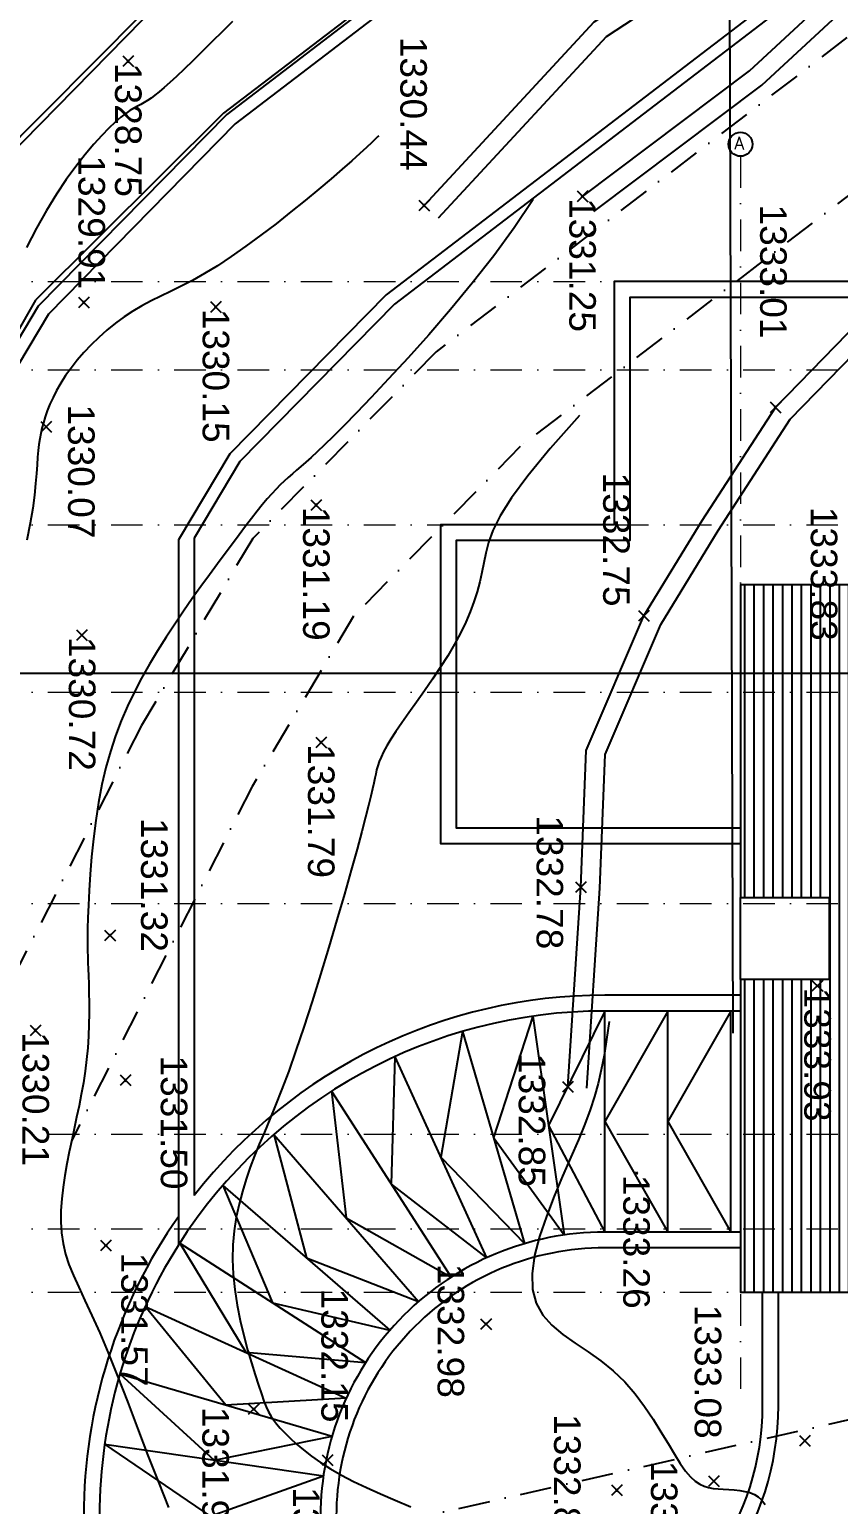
# Model space of a CAD drawing. Header units: centimetres. Extents: x 96271 to 179142, y 9855 to 112216.
# Drawn here: x 137751 to 139032, y 30839 to 33174 of the extents above; entities that cross this region are included whole.
import ezdxf
from ezdxf.enums import TextEntityAlignment as Align

# ---------------------------------------------------------------- set-up
doc = ezdxf.new("R2010")
doc.units = ezdxf.units.CM
doc.header["$LTSCALE"] = 100
doc.header["$MEASUREMENT"] = 0
for name, pattern in [('DASHDOT', [1, 0.5, -0.25, 0, -0.25]), ('DASHDOT2', [12.7, 6.35, -3.175, 0, -3.175]), ('HIDDEN', [0.375, 0.25, -0.125])]:
    doc.linetypes.add(name, pattern=pattern)
doc.layers.get('0').update_dxf_attribs({"linetype": 'CONTINUOUS'})
for name, color, linetype in [('A-Otln-Lot Limit', 4, 'CONTINUOUS'), ('A-Patt', 8, 'CONTINUOUS'), ('A-Setback', 3, 'DASHDOT'), ('A-Wall-Prht', 2, 'CONTINUOUS'), ('C-TOPO-MAJR', 235, 'CONTINUOUS'), ('C-TOPO-MINR', 145, 'CONTINUOUS'), ("coupe aa'", 6, 'CONTINUOUS'), ('HACTH', 8, 'CONTINUOUS'), ('jal er', 5, 'CONTINUOUS'), ('NEW-LIM', 5, 'CONTINUOUS'), ('S-AXIS-ANOT', 1, 'DASHDOT'), ('V-NODE', 1, 'CONTINUOUS'), ('V-NODE-TEXT', 11, 'CONTINUOUS')]:
    doc.layers.add(name, color=color, linetype=linetype)
for name, color, linetype, lineweight in [('A-Sect-Iden', 191, 'CONTINUOUS', 25), ('cadre', 7, 'CONTINUOUS', 0), ('S-AXIS-GRID', 1, 'DASHDOT2', 9)]:
    doc.layers.add(name, color=color, linetype=linetype, lineweight=lineweight)
doc.styles.add('I', font='ITALICC.SHX')
doc.styles.add('ROMAND', font='romand.shx', dxfattribs={"height": 10})
doc.styles.get("Standard").update_dxf_attribs({"font": 'arial.ttf'})

# ---------------------------------------------------------------- blocks, each defined once
blk = doc.blocks.new('A$C5EE75B5F')
at = {"layer": 'C-TOPO-MAJR', "linetype": 'Continuous', "lineweight": -3}
blk.add_lwpolyline([(66.911, 23.856), (66.925, 23.841), (66.961, 23.804), (67.019, 23.744), (67.096, 23.662), (67.193, 23.557), (67.308, 23.428), (67.441, 23.277), (67.591, 23.103), (67.757, 22.907), (67.934, 22.692), (68.118, 22.465), (68.304, 22.229), (68.487, 21.989), (68.662, 21.751), (68.824, 21.52), (68.97, 21.3), (69.094, 21.095), (69.201, 20.904), (69.293, 20.727), (69.375, 20.56), (69.452, 20.402), (69.527, 20.251), (69.604, 20.105), (69.687, 19.963), (69.779, 19.823), (69.881, 19.685), (69.99, 19.551), (70.104, 19.423), (70.223, 19.3), (70.344, 19.185), (70.467, 19.079), (70.589, 18.983), (70.709, 18.897), (70.827, 18.821), (70.943, 18.755), (71.054, 18.698), (71.162, 18.649), (71.265, 18.607), (71.363, 18.573), (71.455, 18.544), (71.542, 18.521), (71.626, 18.502), (71.711, 18.487), (71.8, 18.475), (71.896, 18.464), (72.002, 18.454), (72.123, 18.445), (72.261, 18.434), (72.419, 18.421), (72.601, 18.403), (72.81, 18.376), (73.047, 18.337), (73.316, 18.283)], dxfattribs=at)
at = {"layer": 'C-TOPO-MINR', "linetype": 'Continuous', "lineweight": -3}
for points in [[(80.935, 27.505), (81.222, 27.463), (81.474, 27.423), (81.703, 27.38), (81.916, 27.331), (82.124, 27.273), (82.336, 27.204), (82.561, 27.12), (82.809, 27.019), (83.086, 26.898), (83.387, 26.767), (83.702, 26.634), (84.022, 26.51), (84.339, 26.403), (84.644, 26.324), (84.928, 26.283), (85.182, 26.288), (85.399, 26.347), (85.585, 26.454), (85.747, 26.598), (85.893, 26.772), (86.03, 26.965), (86.167, 27.169), (86.309, 27.374), (86.466, 27.57), (86.642, 27.751), (86.833, 27.916), (87.033, 28.065), (87.235, 28.201), (87.432, 28.324), (87.619, 28.436), (87.789, 28.537), (87.936, 28.63), (88.054, 28.714), (88.145, 28.793), (88.214, 28.867), (88.263, 28.938), (88.296, 29.008), (88.317, 29.079), (88.329, 29.152), (88.336, 29.23), (88.341, 29.312), (88.346, 29.398), (88.352, 29.485), (88.362, 29.572), (88.376, 29.655), (88.396, 29.733), (88.424, 29.804), (88.462, 29.865), (88.513, 29.918), (88.585, 29.977)], [(71.343, 27.032), (71.865, 26.568), (72.294, 26.216), (72.644, 25.959), (72.929, 25.78), (73.161, 25.664), (73.353, 25.592), (73.52, 25.55), (73.673, 25.521), (73.825, 25.49), (73.977, 25.454), (74.132, 25.412), (74.289, 25.362), (74.45, 25.303), (74.616, 25.233), (74.786, 25.151), (74.963, 25.057), (75.145, 24.949), (75.332, 24.83), (75.518, 24.705), (75.702, 24.578), (75.88, 24.452), (76.049, 24.332), (76.205, 24.222), (76.345, 24.126), (76.468, 24.046), (76.574, 23.982), (76.667, 23.932), (76.749, 23.892), (76.822, 23.863), (76.89, 23.84), (76.954, 23.822), (77.019, 23.807), (77.086, 23.793), (77.162, 23.776), (77.254, 23.756), (77.37, 23.729), (77.516, 23.694), (77.699, 23.648), (77.927, 23.588), (78.206, 23.512), (78.54, 23.419), (78.919, 23.311), (79.329, 23.192), (79.759, 23.065), (80.194, 22.933), (80.62, 22.8), (81.026, 22.67), (81.397, 22.545), (81.724, 22.429), (82.009, 22.322), (82.261, 22.222), (82.485, 22.13), (82.689, 22.044), (82.878, 21.964), (83.061, 21.89), (83.244, 21.82), (83.432, 21.755), (83.627, 21.696), (83.828, 21.644), (84.036, 21.6), (84.252, 21.568), (84.474, 21.547), (84.703, 21.54), (84.939, 21.549), (85.182, 21.574), (85.427, 21.612), (85.671, 21.661), (85.908, 21.718), (86.133, 21.778), (86.343, 21.84), (86.533, 21.899), (86.697, 21.952), (86.834, 21.997), (86.946, 22.037), (87.038, 22.073), (87.116, 22.108), (87.183, 22.145), (87.246, 22.187), (87.308, 22.236), (87.375, 22.295), (87.451, 22.367), (87.535, 22.452), (87.625, 22.55), (87.721, 22.663), (87.82, 22.79), (87.921, 22.933), (88.022, 23.091), (88.122, 23.266), (88.22, 23.457), (88.317, 23.664), (88.415, 23.885), (88.516, 24.118), (88.623, 24.363)], [(67.923, 26.3), (68.369, 26.001), (68.812, 25.676), (69.247, 25.336), (69.665, 24.991), (70.062, 24.648), (70.43, 24.319), (70.763, 24.012), (71.055, 23.737), (71.301, 23.502), (71.505, 23.303), (71.672, 23.136), (71.808, 22.997), (71.918, 22.881), (72.007, 22.783), (72.082, 22.699), (72.146, 22.624), (72.206, 22.554), (72.264, 22.487), (72.321, 22.422), (72.379, 22.358), (72.44, 22.294), (72.507, 22.229), (72.58, 22.16), (72.662, 22.088), (72.755, 22.01), (72.857, 21.928), (72.971, 21.839), (73.094, 21.745), (73.228, 21.644), (73.372, 21.537), (73.527, 21.423), (73.691, 21.302), (73.866, 21.174), (74.05, 21.04), (74.241, 20.903), (74.44, 20.764), (74.644, 20.624), (74.853, 20.487), (75.066, 20.352), (75.281, 20.223), (75.498, 20.1), (75.719, 19.985), (75.943, 19.878), (76.174, 19.778), (76.412, 19.688), (76.659, 19.606), (76.916, 19.533), (77.186, 19.47), (77.467, 19.417), (77.756, 19.373), (78.046, 19.337), (78.33, 19.309), (78.604, 19.287), (78.86, 19.27), (79.092, 19.258), (79.294, 19.25), (79.462, 19.245), (79.602, 19.243), (79.719, 19.242), (79.82, 19.243), (79.914, 19.246), (80.005, 19.25), (80.103, 19.254), (80.212, 19.259), (80.339, 19.263), (80.482, 19.267), (80.639, 19.269), (80.808, 19.269), (80.985, 19.266), (81.167, 19.258), (81.353, 19.246), (81.54, 19.229), (81.725, 19.206), (81.908, 19.178), (82.09, 19.145), (82.272, 19.109), (82.453, 19.071), (82.635, 19.032), (82.818, 18.993), (83.002, 18.954), (83.188, 18.917), (83.375, 18.884), (83.562, 18.856), (83.747, 18.835), (83.93, 18.823), (84.11, 18.821), (84.285, 18.831), (84.454, 18.856), (84.618, 18.895), (84.783, 18.95), (84.956, 19.02), (85.143, 19.104), (85.353, 19.201), (85.591, 19.312), (85.866, 19.436), (86.185, 19.571), (86.551, 19.719), (86.952, 19.875), (87.376, 20.036), (87.806, 20.201), (88.23, 20.365), (88.631, 20.526)], [(65.101, 21.541), (65.26, 21.381), (65.42, 21.219), (65.577, 21.06), (65.724, 20.91), (65.857, 20.773), (65.971, 20.652), (66.067, 20.548), (66.148, 20.458), (66.215, 20.38), (66.27, 20.312), (66.316, 20.25), (66.354, 20.194), (66.386, 20.141), (66.415, 20.088), (66.443, 20.035), (66.475, 19.978), (66.512, 19.916), (66.559, 19.848), (66.619, 19.77), (66.695, 19.683), (66.79, 19.582), (66.907, 19.468), (67.047, 19.341), (67.21, 19.204), (67.396, 19.059), (67.605, 18.907), (67.838, 18.751), (68.095, 18.593), (68.376, 18.434), (68.68, 18.278)]]:
    blk.add_lwpolyline(points, dxfattribs=at)
at = {"layer": "coupe aa'", "linetype": 'HIDDEN', "flags": 128}
blk.add_lwpolyline([(18.622, 29.262), (100.399, 29.522)], dxfattribs=at)
at = {"layer": 'jal er', "flags": 128}
for points, elevation in [([(68.111, 27.26), (66.112, 29.92), (64.093, 32.099), (61.839, 35.447), (60.321, 38.441), (58.54, 42.08), (56.872, 50.319), (54.824, 53.336), (52.201, 55.448), (50.113, 57.149), (48.368, 58.215), (46.738, 59.059), (43.305, 60.353)], 1331.25), ([(67.871, 27.08), (65.881, 29.728), (63.857, 31.912), (61.58, 35.295), (60.052, 38.307), (58.254, 41.983), (56.59, 50.2), (54.601, 53.131), (52.012, 55.215), (49.939, 56.904), (48.221, 57.954), (46.616, 58.785), (43.199, 60.072)], 1331.25), ([(81.972, 26.849), (78.809, 27.055), (76.643, 27.142), (74.511, 28.053), (73.002, 28.975), (71.212, 30.137), (68.878, 32.411), (67.031, 35.086), (66.516, 37.143), (66.252, 39.211), (66.228, 41.995), (66.209, 44.595), (66.942, 48.95), (67.348, 50.936), (68.814, 54.879)], 1332.852), ([(81.992, 27.148), (78.825, 27.355), (76.71, 27.439), (74.649, 28.32), (73.162, 29.229), (71.4, 30.372), (69.108, 32.605), (67.309, 35.212), (66.811, 37.199), (66.552, 39.231), (66.528, 41.997), (66.509, 44.571), (67.237, 48.895), (67.637, 50.853), (69.095, 54.774)], 1332.852), ([(51.317, 53.373), (52.634, 52.38), (55.421, 48.251), (56.231, 44.181), (56.828, 40.252), (58.973, 35.867), (63.21, 30.711), (65.343, 27.456), (68.218, 24.796)], 1329.209), ([(51.136, 53.133), (52.413, 52.171), (55.139, 48.133), (55.935, 44.129), (56.538, 40.162), (58.719, 35.704), (62.968, 30.533), (65.112, 27.261), (68.014, 24.576)], 1329.209)]:
    blk.add_lwpolyline(points, dxfattribs=dict(at, elevation=elevation))
at = {"layer": 'NEW-LIM', "color": 4, "linetype": 'HIDDEN', "elevation": 1345.562}
for points in [[(49.711, 50.273), (52.024, 47.587), (53.756, 43.895), (56.107, 38.756), (60.401, 29.446), (66.555, 21.398), (69.517, 18.418), (73.928, 15.893), (83.041, 10.7)], [(47.143, 50.19), (50.329, 46.49), (51.941, 43.054), (54.292, 37.917), (58.728, 28.415), (64.976, 20.114), (68.283, 16.827), (72.89, 14.031), (79.316, 10.716)]]:
    blk.add_lwpolyline(points, dxfattribs=at)
at = {"layer": 'V-NODE', "color": 7, "lineweight": -2}
for p, q in [((80.288, 30.716, 1335.605), (80.458, 30.886, 1335.605)), ((80.288, 30.886, 1335.605), (80.458, 30.716, 1335.605)), ((80.356, 30.784, 1333.93), (80.39, 30.818, 1333.93)), ((80.356, 30.818, 1333.93), (80.39, 30.784, 1333.93)), ((87.49, 30.518, 1335.105), (87.66, 30.688, 1335.105)), ((87.49, 30.688, 1335.105), (87.66, 30.518, 1335.105)), ((87.558, 30.586, 1333.43), (87.592, 30.62, 1333.43)), ((87.558, 30.62, 1333.43), (87.592, 30.586, 1333.43)), ((71.127, 30.052, 1334.527), (71.297, 30.222, 1334.527)), ((71.127, 30.222, 1334.527), (71.297, 30.052, 1334.527)), ((71.195, 30.12, 1333.008), (71.229, 30.154, 1333.008)), ((71.195, 30.154, 1333.008), (71.229, 30.12, 1333.008)), ((88.129, 29.076, 1334.754), (88.299, 29.246, 1334.754)), ((88.129, 29.246, 1334.754), (88.299, 29.076, 1334.754)), ((88.197, 29.144, 1333.079), (88.231, 29.178, 1333.079)), ((88.197, 29.178, 1333.079), (88.231, 29.144, 1333.079)), ((74.426, 27.968, 1334.425), (74.596, 28.138, 1334.425)), ((74.426, 28.138, 1334.425), (74.596, 27.968, 1334.425)), ((74.494, 28.036, 1332.75), (74.528, 28.07, 1332.75)), ((74.494, 28.07, 1332.75), (74.528, 28.036, 1332.75)), ((83.32, 27.917, 1333.262), (83.354, 27.951, 1333.262)), ((83.32, 27.951, 1333.262), (83.354, 27.917, 1333.262)), ((88.274, 27.541, 1334.483), (88.444, 27.711, 1334.483)), ((88.274, 27.711, 1334.483), (88.444, 27.541, 1334.483)), ((88.342, 27.609, 1332.808), (88.376, 27.643, 1332.808)), ((88.342, 27.643, 1332.808), (88.376, 27.609, 1332.808)), ((67.786, 26.995, 1332.925), (67.956, 27.165, 1332.925)), ((67.786, 27.165, 1332.925), (67.956, 26.995, 1332.925)), ((67.854, 27.063, 1331.25), (67.888, 27.097, 1331.25)), ((67.854, 27.097, 1331.25), (67.888, 27.063, 1331.25)), ((78.724, 26.97, 1334.46), (78.894, 27.14, 1334.46)), ((78.724, 27.14, 1334.46), (78.894, 26.97, 1334.46)), ((78.792, 27.038, 1332.785), (78.826, 27.072, 1332.785)), ((78.792, 27.072, 1332.785), (78.826, 27.038, 1332.785)), ((81.887, 26.764, 1334.527), (82.057, 26.934, 1334.527)), ((81.887, 26.934, 1334.527), (82.057, 26.764, 1334.527)), ((81.955, 26.832, 1332.852), (81.989, 26.866, 1332.852)), ((81.955, 26.866, 1332.852), (81.989, 26.832, 1332.852)), ((85.642, 25.469, 1334.66), (85.812, 25.639, 1334.66)), ((85.642, 25.639, 1334.66), (85.812, 25.469, 1334.66)), ((85.71, 25.537, 1332.985), (85.744, 25.571, 1332.985)), ((85.71, 25.571, 1332.985), (85.744, 25.537, 1332.985)), ((67.929, 24.491, 1330.884), (68.099, 24.661, 1330.884)), ((67.929, 24.661, 1330.884), (68.099, 24.491, 1330.884)), ((67.997, 24.559, 1330.442), (68.031, 24.593, 1330.442)), ((67.997, 24.593, 1330.442), (68.031, 24.559, 1330.442)), ((87.797, 22.96, 1333.824), (87.967, 23.13, 1333.824)), ((87.797, 23.13, 1333.824), (87.967, 22.96, 1333.824)), ((72.674, 22.779, 1332.863), (72.844, 22.949, 1332.863)), ((72.674, 22.949, 1332.863), (72.844, 22.779, 1332.863)), ((76.432, 22.857, 1333.468), (76.602, 23.027, 1333.468)), ((76.432, 23.027, 1333.468), (76.602, 22.857, 1333.468)), ((76.5, 22.925, 1331.793), (76.534, 22.959, 1331.793)), ((76.5, 22.959, 1331.793), (76.534, 22.925, 1331.793)), ((87.865, 23.028, 1332.149), (87.899, 23.062, 1332.149)), ((87.865, 23.062, 1332.149), (87.899, 23.028, 1332.149)), ((72.742, 22.847, 1331.188), (72.776, 22.881, 1331.188)), ((72.742, 22.881, 1331.188), (72.776, 22.847, 1331.188)), ((86.99, 21.79, 1333.627), (87.16, 21.96, 1333.627)), ((86.99, 21.96, 1333.627), (87.16, 21.79, 1333.627)), ((87.058, 21.858, 1331.952), (87.092, 21.892, 1331.952)), ((87.058, 21.892, 1331.952), (87.092, 21.858, 1331.952)), ((69.538, 21.189, 1331.825), (69.708, 21.359, 1331.825)), ((69.538, 21.359, 1331.825), (69.708, 21.189, 1331.825)), ((69.606, 21.257, 1330.15), (69.64, 21.291, 1330.15)), ((69.606, 21.291, 1330.15), (69.64, 21.257, 1330.15)), ((65.647, 19.801, 1330.426), (65.817, 19.971, 1330.426)), ((65.647, 19.971, 1330.426), (65.817, 19.801, 1330.426)), ((65.715, 19.869, 1328.751), (65.749, 19.903, 1328.751)), ((65.715, 19.903, 1328.751), (65.749, 19.869, 1328.751)), ((81.782, 19.759, 1333.171), (81.952, 19.929, 1333.171)), ((81.782, 19.929, 1333.171), (81.952, 19.759, 1333.171)), ((81.85, 19.827, 1331.496), (81.884, 19.861, 1331.496)), ((81.85, 19.861, 1331.496), (81.884, 19.827, 1331.496)), ((79.488, 19.515, 1332.996), (79.658, 19.685, 1332.996)), ((79.488, 19.685, 1332.996), (79.658, 19.515, 1332.996)), ((79.556, 19.583, 1331.321), (79.59, 19.617, 1331.321)), ((79.556, 19.617, 1331.321), (79.59, 19.583, 1331.321)), ((84.398, 19.447, 1333.243), (84.568, 19.617, 1333.243)), ((84.398, 19.617, 1333.243), (84.568, 19.447, 1333.243)), ((84.466, 19.515, 1331.568), (84.5, 19.549, 1331.568)), ((84.466, 19.549, 1331.568), (84.5, 19.515, 1331.568)), ((69.465, 19.101, 1331.589), (69.635, 19.271, 1331.589)), ((69.465, 19.271, 1331.589), (69.635, 19.101, 1331.589)), ((69.533, 19.169, 1329.914), (69.567, 19.203, 1329.914)), ((69.533, 19.203, 1329.914), (69.567, 19.169, 1329.914)), ((74.735, 19.07, 1332.393), (74.905, 19.24, 1332.393)), ((74.735, 19.24, 1332.393), (74.905, 19.07, 1332.393)), ((74.803, 19.138, 1330.718), (74.837, 19.172, 1330.718)), ((74.803, 19.172, 1330.718), (74.837, 19.138, 1330.718)), ((71.435, 18.505, 1331.749), (71.605, 18.675, 1331.749)), ((71.435, 18.675, 1331.749), (71.605, 18.505, 1331.749)), ((71.503, 18.573, 1330.074), (71.537, 18.607, 1330.074)), ((71.503, 18.607, 1330.074), (71.537, 18.573, 1330.074)), ((80.992, 18.336, 1331.885), (81.162, 18.506, 1331.885)), ((80.992, 18.506, 1331.885), (81.162, 18.336, 1331.885)), ((81.06, 18.404, 1330.21), (81.094, 18.438, 1330.21)), ((81.06, 18.438, 1330.21), (81.094, 18.404, 1330.21))]:
    blk.add_line(p, q, dxfattribs=at)
at = {"layer": 'cadre', "style": 'I', "flags": 4}
blk.add_attdef('NORD', text='', height=0.27, rotation=272.4891, dxfattribs=at).set_placement((17.235, 54.422), align=Align.MIDDLE)
blk.add_attdef('NORD', text='', height=0.27, rotation=272.4891, dxfattribs=at).set_placement((17.235, 54.422), align=Align.MIDDLE)
at = {"layer": 'V-NODE-TEXT', "color": 3, "linetype": 'ByBlock', "char_height": 0.42, "attachment_point": 4}
for s, insert in [('1333.83', (72.787, 30.904)), ('1333.93', (80.4, 30.801)), ('1333.01', (68.001, 30.102)), ('1333.08', (85.421, 29.066)), ('1332.46', (87.894, 28.373)), ('1333.26', (83.364, 27.934)), ('1332.75', (72.245, 27.616)), ('1331.25', (67.898, 27.08)), ('1332.81', (87.153, 26.838)), ('1332.78', (77.672, 26.562)), ('1332.85', (81.435, 26.279)), ('1332.98', (84.775, 24.995)), ('1330.44', (65.344, 24.404)), ('1332.15', (85.165, 23.154)), ('1331.79', (76.544, 22.942)), ('1331.19', (72.786, 22.864)), ('1331.41', (88.311, 22.705)), ('1330.15', (69.65, 21.274)), ('1331.95', (87.039, 21.269)), ('1331.50', (81.475, 20.611)), ('1331.32', (77.714, 20.298)), ('1328.75', (65.759, 19.886)), ('1331.57', (84.597, 19.985)), ('1329.91', (67.222, 19.307)), ('1330.07', (71.166, 19.143)), ('1330.72', (74.847, 19.155)), ('1330.21', (81.104, 18.421))]:
    blk.add_mtext(s, dxfattribs=dict(at, insert=insert))

msp = doc.modelspace()

# ---------------------------------------------------------------- hatches: boundary and pattern name
at = {"layer": 'HACTH'}
h = msp.add_hatch(dxfattribs=at)
h.set_pattern_fill('_USER', color=1, scale=15, angle=270, pattern_type=0)
h.set_pattern_definition([(270, (159598.393, 67124.047), (15, -3e-15), [])])
h.paths.add_polyline_path([(139489.059, 32295.329), (138876.559, 32295.329), (138876.559, 31800.329), (139016.894, 31800.329), (139016.894, 31670.329), (138876.559, 31670.329), (138876.559, 31175.329), (139489.059, 31175.329)])
h.paths.add_polyline_path([(139761.559, 32295.329), (139489.059, 32295.329), (139489.059, 31735.329), (139761.559, 32050.855)])
h.paths.add_polyline_path([(139761.559, 31427.533), (139489.059, 31735.329), (139489.059, 31175.329), (139761.559, 31175.329)])
h.paths.add_polyline_path([(140391.559, 32060.329), (140451.559, 32060.329), (140451.559, 32400.329), (140224.059, 32115.329), (140224.059, 31735.329), (140451.559, 31450.329), (140461.559, 31450.329), (140461.559, 31870.329), (140391.559, 31870.329)])
h.paths.add_polyline_path([(140224.059, 32115.329), (139996.559, 32400.329), (139996.559, 32010.329), (140224.059, 31735.329)])

# ---------------------------------------------------------------- linework, layer by layer
at = {"layer": 'A-Otln-Lot Limit'}
for points in [[(136990.416, 31730.376), (137332.339, 32401.262), (137605.16, 32859.262), (137930.306, 33190.211), (138759.66, 33824.578), (139709.858, 34268.237), (140223.586, 34503.277), (140567.126, 34664.487), (140937.177, 34983.113)], [(141067.674, 34831.553), (140676.875, 34495.062), (139793.77, 34086.69), (138863.934, 33652.538), (138063.055, 33039.951), (137764.679, 32736.25), (137507.537, 32304.572), (137168.607, 31639.559)]]:
    msp.add_lwpolyline(points, dxfattribs=at)
at = {"layer": 'A-Patt'}
for p, q in [((138876.559, 31645.329), (138661.559, 31645.329)), ((138547.708, 31612.186), (138597.518, 31265.749)), ((138876.559, 31620.329), (138661.559, 31620.329)), ((138661.559, 31270.329), (138661.559, 31620.329)), ((138761.559, 31270.329), (138761.559, 31620.329)), ((138861.559, 31270.329), (138861.559, 31620.329)), ((138436.173, 31587.924), (138534.78, 31252.101)), ((138329.227, 31548.035), (138474.623, 31229.664)), ((138229.047, 31493.332), (138418.271, 31198.893)), ((138137.671, 31424.929), (138366.872, 31160.416)), ((138056.96, 31344.218), (138321.472, 31115.017)), ((137988.557, 31252.888), (138282.995, 31063.664)), ((138876.559, 31270.329), (138661.559, 31270.329)), ((138876.559, 31245.329), (138661.559, 31245.329)), ((138911.559, 30995.329), (138911.559, 31175.329)), ((138936.559, 30995.329), (138936.559, 31175.329)), ((137933.854, 31152.708), (138252.225, 31007.312)), ((137893.965, 31045.762), (138229.788, 30947.155)), ((137869.702, 30934.228), (138216.14, 30884.417))]:
    msp.add_line(p, q, dxfattribs=at)
for points in [[(140952.799, 34495.062), (140676.875, 34495.062), (139793.77, 34086.69), (138863.934, 33652.538), (138063.055, 33039.951), (137764.679, 32736.25), (137507.537, 32304.572), (137168.607, 31639.559), (137168.607, 30407.881)], [(140952.799, 34475.062), (140681.275, 34475.062), (139802.198, 34068.552), (138874.361, 33635.334), (138076.329, 33024.925), (137780.631, 32723.949), (137525.057, 32294.903), (137188.607, 31634.756), (137188.607, 30427.355), (137211.908, 30419.174)], [(141005.677, 32835.329), (140980.508, 33625.329), (139703.861, 33625.329), (139062.055, 33325.663), (138315.278, 32754.457), (138067.765, 32502.528), (137986.559, 32366.203), (137986.559, 31249.718)], [(140980.664, 32835.329), (140956.132, 33605.329), (139708.561, 33605.451), (139072.483, 33308.459), (138328.552, 32739.431), (138083.717, 32490.227), (138011.559, 32369.092), (138011.559, 31328.389)], [(140968.865, 30851.94), (141068.865, 30851.94), (141005.677, 32835.329), (139736.559, 32835.329), (139736.559, 32775.329), (138676.559, 32775.329), (138676.559, 32390.329), (138401.559, 32390.329), (138401.559, 31885.329), (138876.559, 31885.329)], [(140968.865, 30876.94), (141043.056, 30876.94), (140981.46, 32810.329), (139761.559, 32810.329), (139761.559, 32750.329), (138701.559, 32750.329), (138701.559, 32365.329), (138426.559, 32365.329), (138426.559, 31910.329), (138876.559, 31910.329)], [(138547.708, 31612.186), (138485.477, 31420.012), (138597.518, 31265.749)], [(138661.559, 31620.329), (138572.613, 31438.968), (138661.559, 31270.329)], [(138761.559, 31620.329), (138661.559, 31445.329), (138761.559, 31270.329)], [(138861.559, 31620.329), (138761.559, 31445.329), (138861.559, 31270.329)], [(138436.173, 31587.924), (138401.925, 31388.849), (138534.78, 31252.101)], [(138329.227, 31548.035), (138323.659, 31346.113), (138474.623, 31229.664)], [(138229.047, 31493.332), (138252.272, 31292.673), (138418.271, 31198.893)], [(138137.671, 31424.929), (138189.216, 31229.617), (138366.872, 31160.416)], [(138056.96, 31344.264), (138135.776, 31158.276), (138321.472, 31115.063)], [(137988.557, 31252.888), (138093.039, 31080.01), (138282.995, 31063.664)], [(138252.225, 31007.312), (138061.876, 30996.458), (137933.854, 31152.708)], [(137893.965, 31045.762), (138042.921, 30909.322), (138229.788, 30947.155)], [(137869.702, 30934.228), (138036.559, 30820.376), (138216.14, 30884.417)]]:
    msp.add_lwpolyline(points, dxfattribs=at)
for centre, radius, start, end in [((138661.559, 30820.329), 825, 90, 141.98772), ((138661.559, 30820.329), 800, 90, 147.538255), ((138661.559, 30820.329), 825, 144.903199, 180), ((138661.559, 30820.329), 800, 147.538255, 180.000047), ((138661.559, 30820.329), 450, 90, 180.000062), ((138661.559, 30820.329), 425, 90, 180.000069), ((138486.559, 30995.329), 425, 290.487375, 0), ((138486.559, 30995.329), 450, 290.271296, 0)]:
    msp.add_arc(centre, radius, start, end, dxfattribs=at)
at = {"layer": 'A-Sect-Iden'}
msp.add_line((136383.148, 32155.286), (141114.439, 32155.286), dxfattribs=at)
msp.add_line((136383.148, 32155.286), (141114.439, 32155.286), dxfattribs=at)
at = {"layer": 'A-Setback'}
msp.add_lwpolyline([(140559.009, 31153.336), (140410.95, 35800.674), (139618.405, 36606.045), (139624.608, 36644.996), (138745.22, 36680.475), (137970.463, 36711.734), (137582.107, 36353.135), (137469.619, 30671.512), (137649.878, 30654.841), (139847.419, 31155.283)], close=True, dxfattribs=at)
for points in [[(141393.919, 34452.654), (140950.164, 34070.567), (140004.469, 33633.251), (139124.62, 33222.439), (138394.927, 32664.302), (138104.345, 32368.535), (137928.014, 32072.517), (137638.607, 31504.673)], [(141524.417, 34301.094), (141059.48, 33900.768), (140088.748, 33451.875), (139228.894, 33050.399), (138527.676, 32514.042), (138263.864, 32245.523), (138103.213, 31975.827), (137816.799, 31413.856)]]:
    msp.add_lwpolyline(points, dxfattribs=at)
at = {"layer": 'A-Wall-Prht'}
for points in [[(139489.059, 32295.329), (138876.559, 32295.329), (138876.559, 31800.329)], [(138876.559, 31670.329), (138876.559, 31175.329), (139489.059, 31175.329)]]:
    msp.add_lwpolyline(points, dxfattribs=at)
msp.add_lwpolyline([(139016.894, 31800.329), (139016.894, 31670.329), (138876.559, 31670.329), (138876.559, 31800.329)], close=True, dxfattribs=at)
at = {"layer": 'S-AXIS-ANOT', "color": 4, "linetype": 'Continuous'}
msp.add_circle((138876.559, 32992.719), 18.969, dxfattribs=at)
msp.add_circle((138876.559, 32992.719), 18.969, dxfattribs=at)
at = {"layer": 'S-AXIS-GRID', "linetype": 'DASHDOT', "lineweight": 13}
for p, q in [((138876.559, 32973.75), (138876.559, 31018.716)), ((138876.559, 32973.75), (138876.559, 31018.716)), ((137579.594, 32775.329), (140683.395, 32775.329)), ((137579.594, 32775.329), (140683.395, 32775.329)), ((137579.594, 32635.329), (140683.395, 32635.329)), ((137579.594, 32635.329), (140683.395, 32635.329)), ((137579.594, 32390.329), (140683.395, 32390.329)), ((137579.594, 32390.329), (140683.395, 32390.329)), ((137579.594, 32125.329), (140683.395, 32125.329)), ((137579.594, 32125.329), (140683.395, 32125.329)), ((137579.594, 31790.329), (140683.395, 31790.329)), ((137579.594, 31790.329), (140683.395, 31790.329)), ((137579.594, 31425.329), (140683.395, 31425.329)), ((137579.594, 31425.329), (140683.395, 31425.329)), ((137579.594, 31275.329), (140683.395, 31275.329)), ((137579.594, 31275.329), (140683.395, 31275.329)), ((137579.594, 31175.329), (140683.395, 31175.329)), ((137579.594, 31175.329), (140683.395, 31175.329))]:
    msp.add_line(p, q, dxfattribs=at)

# ---------------------------------------------------------------- block references
at = {"xscale": 100, "yscale": 100, "zscale": 100, "rotation": 270.0000000000001}
msp.add_blockref('A$C5EE75B5F', (135918.237, 39697.375, -134556.2), dxfattribs=at)

# ---------------------------------------------------------------- texts
at = {"layer": 'S-AXIS-ANOT', "color": 4, "style": 'ROMAND'}
msp.add_text('A', height=20, dxfattribs=at).set_placement((138866.845, 32984.654))

doc.saveas('drawing.dxf')
